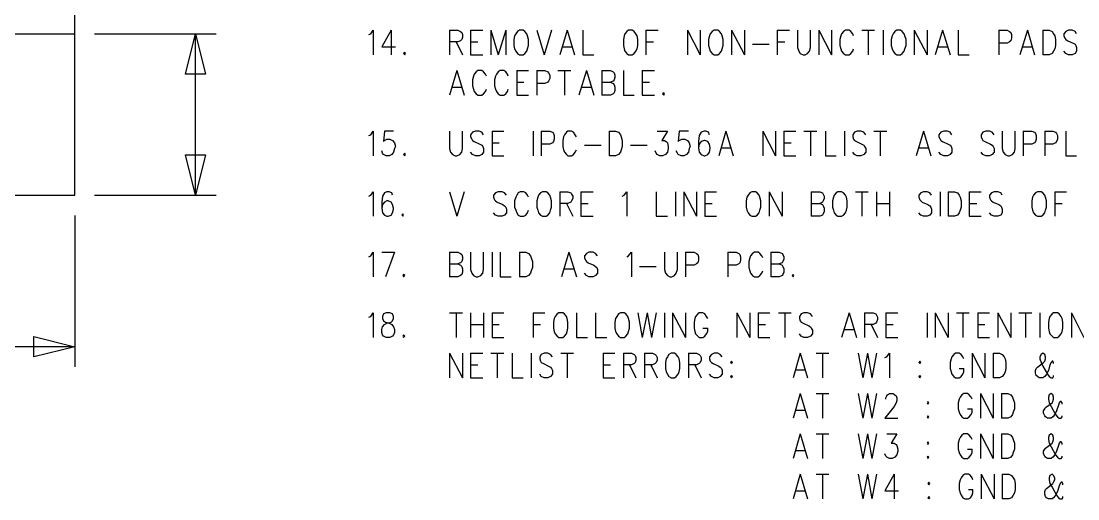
# Model space of a CAD drawing. Extents: x 11.9 to 28.1, y 10.8 to 21.2.
# Drawn here: x 23.315 to 25.931, y 13.889 to 15.073 of the extents above; entities that cross this region are included whole.
import ezdxf

# ---------------------------------------------------------------- set-up
doc = ezdxf.new("R2010")
doc.units = 0
doc.header["$MEASUREMENT"] = 0
doc.layers.add('LAYNR1', color=2, linetype='Continuous')

msp = doc.modelspace()

# ---------------------------------------------------------------- linework, layer by layer
at = {"layer": 'LAYNR1', "color": 7}
for points in [[(23.448, 14.641), (23.448, 20.041)], [(13.097, 15.041), (23.448, 15.041)], [(23.448, 15.041), (23.448, 15.041)], [(23.497, 15.041), (23.798, 15.041)], [(23.722, 14.941), (23.747, 15.041)], [(23.747, 14.641), (23.747, 15.041)], [(23.747, 15.041), (23.772, 14.941)], [(24.176, 15.039), (24.181, 15.041), (24.187, 15.05), (24.187, 14.989)], [(24.231, 15.05), (24.208, 15.009), (24.242, 15.009)], [(24.231, 15.05), (24.231, 14.989)], [(24.376, 15.05), (24.376, 14.989)], [(24.376, 15.05), (24.396, 15.05), (24.403, 15.047), (24.406, 15.044), (24.408, 15.039), (24.408, 15.033), (24.406, 15.027), (24.403, 15.024), (24.396, 15.021), (24.376, 15.021)], [(24.428, 15.05), (24.428, 14.989)], [(24.428, 15.05), (24.458, 15.05)], [(24.478, 15.05), (24.478, 14.989)], [(24.478, 15.05), (24.496, 14.989)], [(24.515, 15.05), (24.496, 14.989)], [(24.515, 15.05), (24.515, 14.989)], [(24.549, 15.05), (24.544, 15.047), (24.54, 15.041), (24.537, 15.036)], [(24.569, 15.036), (24.567, 15.041), (24.562, 15.047), (24.558, 15.05), (24.549, 15.05)], [(24.592, 15.05), (24.61, 14.989)], [(24.628, 15.05), (24.61, 14.989)], [(24.667, 15.05), (24.649, 14.989)], [(24.667, 15.05), (24.685, 14.989)], [(24.706, 15.05), (24.706, 14.989)], [(24.819, 15.05), (24.815, 15.047), (24.81, 15.041), (24.808, 15.036)], [(24.84, 15.036), (24.837, 15.041), (24.833, 15.047), (24.828, 15.05), (24.819, 15.05)], [(24.862, 15.05), (24.862, 14.989)], [(24.862, 15.05), (24.892, 15.05)], [(24.965, 15.05), (24.965, 14.989)], [(24.965, 15.05), (24.996, 14.989)], [(24.996, 15.05), (24.996, 14.989)], [(25.031, 15.05), (25.026, 15.047), (25.021, 15.041), (25.019, 15.036)], [(25.051, 15.036), (25.049, 15.041), (25.044, 15.047), (25.04, 15.05), (25.031, 15.05)], [(25.074, 15.05), (25.074, 14.989)], [(25.074, 15.05), (25.106, 14.989)], [(25.106, 15.05), (25.106, 14.989)], [(25.187, 15.05), (25.187, 14.989)], [(25.187, 15.05), (25.217, 15.05)], [(25.237, 15.05), (25.237, 15.007), (25.24, 14.998), (25.244, 14.992), (25.251, 14.989)], [(25.256, 14.989), (25.262, 14.992), (25.267, 14.998), (25.269, 15.007), (25.269, 15.05)], [(25.29, 15.05), (25.29, 14.989)], [(25.29, 15.05), (25.321, 14.989)], [(25.321, 15.05), (25.321, 14.989)], [(25.376, 15.036), (25.374, 15.041), (25.369, 15.047), (25.365, 15.05), (25.356, 15.05), (25.351, 15.047), (25.346, 15.041), (25.344, 15.036)], [(25.396, 15.05), (25.428, 15.05)], [(25.412, 15.05), (25.412, 14.989)], [(25.449, 15.05), (25.449, 14.989)], [(25.483, 15.05), (25.478, 15.047), (25.474, 15.041), (25.471, 15.036)], [(25.503, 15.036), (25.501, 15.041), (25.496, 15.047), (25.492, 15.05), (25.483, 15.05)], [(25.526, 15.05), (25.526, 14.989)], [(25.526, 15.05), (25.558, 14.989)], [(25.558, 15.05), (25.558, 14.989)], [(25.596, 15.05), (25.578, 14.989)], [(25.596, 15.05), (25.615, 14.989)], [(25.635, 15.05), (25.635, 14.989)], [(25.735, 15.05), (25.735, 14.989)], [(25.735, 15.05), (25.756, 15.05), (25.762, 15.047), (25.765, 15.044), (25.767, 15.039), (25.767, 15.03), (25.765, 15.024), (25.762, 15.021), (25.756, 15.018), (25.735, 15.018)], [(25.806, 15.05), (25.787, 14.989)], [(25.806, 15.05), (25.824, 14.989)], [(25.844, 15.05), (25.844, 14.989)], [(25.844, 15.05), (25.86, 15.05), (25.867, 15.047), (25.871, 15.041), (25.874, 15.036)], [(25.928, 15.041), (25.924, 15.047), (25.917, 15.05), (25.908, 15.05), (25.901, 15.047), (25.896, 15.041), (25.896, 15.036)], [(24.392, 15.021), (24.408, 14.989)], [(24.428, 15.021), (24.446, 15.021)], [(24.537, 15.036), (24.535, 15.027), (24.535, 15.012)], [(24.571, 15.012), (24.571, 15.027), (24.569, 15.036)], [(24.808, 15.036), (24.806, 15.027), (24.806, 15.012)], [(24.842, 15.012), (24.842, 15.027), (24.84, 15.036)], [(24.862, 15.021), (24.881, 15.021)], [(25.019, 15.036), (25.017, 15.027), (25.017, 15.012)], [(25.053, 15.012), (25.053, 15.027), (25.051, 15.036)], [(25.126, 15.015), (25.167, 15.015)], [(25.187, 15.021), (25.206, 15.021)], [(25.344, 15.036), (25.342, 15.027), (25.342, 15.012)], [(25.471, 15.036), (25.469, 15.027), (25.469, 15.012)], [(25.506, 15.012), (25.506, 15.027), (25.503, 15.036)], [(25.874, 15.036), (25.876, 15.027), (25.876, 15.012)], [(25.896, 15.036), (25.899, 15.03), (25.901, 15.027), (25.906, 15.024), (25.919, 15.018), (25.924, 15.015), (25.926, 15.012)], [(24.265, 14.995), (24.262, 14.992), (24.265, 14.989)], [(24.265, 14.989), (24.267, 14.992), (24.265, 14.995)], [(24.428, 14.989), (24.458, 14.989)], [(24.535, 15.012), (24.537, 15.004), (24.54, 14.998), (24.544, 14.992), (24.549, 14.989)], [(24.549, 14.989), (24.558, 14.989)], [(24.558, 14.989), (24.562, 14.992), (24.567, 14.998), (24.569, 15.004), (24.571, 15.012)], [(24.656, 15.009), (24.678, 15.009)], [(24.706, 14.989), (24.733, 14.989)], [(24.806, 15.012), (24.808, 15.004), (24.81, 14.998), (24.815, 14.992), (24.819, 14.989)], [(24.819, 14.989), (24.828, 14.989)], [(24.828, 14.989), (24.833, 14.992), (24.837, 14.998), (24.84, 15.004), (24.842, 15.012)], [(25.017, 15.012), (25.019, 15.004), (25.021, 14.998), (25.026, 14.992), (25.031, 14.989)], [(25.031, 14.989), (25.04, 14.989)], [(25.04, 14.989), (25.044, 14.992), (25.049, 14.998), (25.051, 15.004), (25.053, 15.012)], [(25.251, 14.989), (25.256, 14.989)], [(25.342, 15.012), (25.344, 15.004), (25.346, 14.998), (25.351, 14.992), (25.356, 14.989)], [(25.356, 14.989), (25.365, 14.989)], [(25.365, 14.989), (25.369, 14.992), (25.374, 14.998), (25.376, 15.004)], [(25.469, 15.012), (25.471, 15.004), (25.474, 14.998), (25.478, 14.992), (25.483, 14.989)], [(25.483, 14.989), (25.492, 14.989)], [(25.492, 14.989), (25.496, 14.992), (25.501, 14.998), (25.503, 15.004), (25.506, 15.012)], [(25.585, 15.009), (25.608, 15.009)], [(25.635, 14.989), (25.662, 14.989)], [(25.794, 15.009), (25.817, 15.009)], [(25.86, 14.989), (25.844, 14.989)], [(25.876, 15.012), (25.874, 15.004), (25.871, 14.998), (25.867, 14.992), (25.86, 14.989)], [(25.908, 14.989), (25.901, 14.992), (25.896, 14.998)], [(25.917, 14.989), (25.908, 14.989)], [(25.926, 15.012), (25.928, 15.007), (25.928, 14.998), (25.924, 14.992), (25.917, 14.989)], [(23.772, 14.941), (23.722, 14.941)], [(24.394, 14.95), (24.376, 14.889)], [(24.394, 14.95), (24.412, 14.889)], [(24.435, 14.936), (24.433, 14.927), (24.433, 14.912)], [(24.467, 14.936), (24.465, 14.941), (24.46, 14.947), (24.456, 14.95), (24.446, 14.95), (24.442, 14.947), (24.437, 14.941), (24.435, 14.936)], [(24.49, 14.936), (24.487, 14.927), (24.487, 14.912)], [(24.521, 14.936), (24.519, 14.941), (24.515, 14.947), (24.51, 14.95), (24.501, 14.95), (24.496, 14.947), (24.492, 14.941), (24.49, 14.936)], [(24.542, 14.95), (24.542, 14.889)], [(24.542, 14.95), (24.571, 14.95)], [(24.592, 14.95), (24.592, 14.889)], [(24.592, 14.95), (24.612, 14.95), (24.619, 14.947), (24.621, 14.944), (24.624, 14.939), (24.624, 14.93), (24.621, 14.924), (24.619, 14.921), (24.612, 14.918), (24.592, 14.918)], [(24.644, 14.95), (24.676, 14.95)], [(24.66, 14.95), (24.66, 14.889)], [(24.715, 14.95), (24.696, 14.889)], [(24.715, 14.95), (24.733, 14.889)], [(24.753, 14.95), (24.753, 14.889)], [(24.753, 14.95), (24.774, 14.95), (24.781, 14.947), (24.783, 14.944), (24.785, 14.939), (24.785, 14.933), (24.783, 14.927), (24.781, 14.924), (24.774, 14.921)], [(24.806, 14.95), (24.806, 14.889)], [(24.853, 14.95), (24.853, 14.889)], [(24.853, 14.95), (24.883, 14.95)], [(24.383, 14.909), (24.406, 14.909)], [(24.433, 14.912), (24.435, 14.904), (24.437, 14.898), (24.442, 14.892), (24.446, 14.889)], [(24.487, 14.912), (24.49, 14.904), (24.492, 14.898), (24.496, 14.892), (24.501, 14.889)], [(24.542, 14.921), (24.56, 14.921)], [(24.703, 14.909), (24.726, 14.909)], [(24.753, 14.921), (24.774, 14.921), (24.781, 14.918), (24.783, 14.915), (24.785, 14.909), (24.785, 14.901), (24.783, 14.895), (24.781, 14.892), (24.774, 14.889)], [(24.853, 14.921), (24.871, 14.921)], [(24.446, 14.889), (24.456, 14.889)], [(24.456, 14.889), (24.46, 14.892), (24.465, 14.898), (24.467, 14.904)], [(24.501, 14.889), (24.51, 14.889)], [(24.51, 14.889), (24.515, 14.892), (24.519, 14.898), (24.521, 14.904)], [(24.542, 14.889), (24.571, 14.889)], [(24.774, 14.889), (24.753, 14.889)], [(24.806, 14.889), (24.833, 14.889)], [(24.853, 14.889), (24.883, 14.889)], [(24.906, 14.895), (24.903, 14.892), (24.906, 14.889)], [(24.906, 14.889), (24.908, 14.892), (24.906, 14.895)], [(24.176, 14.789), (24.181, 14.791), (24.187, 14.8), (24.187, 14.739)], [(24.237, 14.8), (24.215, 14.8), (24.212, 14.774), (24.215, 14.777), (24.221, 14.78), (24.228, 14.78), (24.235, 14.777), (24.24, 14.771), (24.242, 14.762)], [(24.376, 14.8), (24.376, 14.757), (24.378, 14.748), (24.383, 14.742), (24.39, 14.739)], [(24.394, 14.739), (24.401, 14.742), (24.406, 14.748), (24.408, 14.757), (24.408, 14.8)], [(24.46, 14.791), (24.456, 14.797), (24.449, 14.8), (24.44, 14.8), (24.433, 14.797), (24.428, 14.791), (24.428, 14.786)], [(24.428, 14.786), (24.431, 14.78), (24.433, 14.777), (24.437, 14.774), (24.451, 14.768), (24.456, 14.765), (24.458, 14.762)], [(24.481, 14.8), (24.481, 14.739)], [(24.481, 14.8), (24.51, 14.8)], [(24.583, 14.8), (24.583, 14.739)], [(24.603, 14.8), (24.603, 14.739)], [(24.603, 14.8), (24.624, 14.8), (24.631, 14.797), (24.633, 14.794), (24.635, 14.789), (24.635, 14.78), (24.633, 14.774), (24.631, 14.771), (24.624, 14.768), (24.603, 14.768)], [(24.658, 14.786), (24.656, 14.777), (24.656, 14.762)], [(24.69, 14.786), (24.687, 14.791), (24.683, 14.797), (24.678, 14.8), (24.669, 14.8), (24.665, 14.797), (24.66, 14.791), (24.658, 14.786)], [(24.771, 14.8), (24.771, 14.739)], [(24.771, 14.8), (24.787, 14.8), (24.794, 14.797), (24.799, 14.791), (24.801, 14.786)], [(24.801, 14.786), (24.803, 14.777), (24.803, 14.762)], [(24.89, 14.8), (24.915, 14.8), (24.901, 14.777), (24.908, 14.777), (24.912, 14.774), (24.915, 14.771), (24.917, 14.762)], [(24.967, 14.8), (24.944, 14.8), (24.942, 14.774), (24.944, 14.777), (24.951, 14.78), (24.958, 14.78), (24.965, 14.777), (24.969, 14.771), (24.971, 14.762)], [(25.019, 14.791), (25.017, 14.797), (25.01, 14.8), (25.006, 14.8), (24.999, 14.797), (24.994, 14.789), (24.992, 14.774), (24.992, 14.759), (24.994, 14.748), (24.999, 14.742), (25.006, 14.739)], [(25.06, 14.8), (25.042, 14.739)], [(25.06, 14.8), (25.078, 14.739)], [(25.151, 14.8), (25.151, 14.739)], [(25.151, 14.8), (25.183, 14.739)], [(25.183, 14.8), (25.183, 14.739)], [(25.203, 14.8), (25.203, 14.739)], [(25.203, 14.8), (25.233, 14.8)], [(25.253, 14.8), (25.285, 14.8)], [(25.269, 14.8), (25.269, 14.739)], [(25.306, 14.8), (25.306, 14.739)], [(25.353, 14.8), (25.353, 14.739)], [(25.406, 14.791), (25.401, 14.797), (25.394, 14.8), (25.385, 14.8), (25.378, 14.797), (25.374, 14.791), (25.374, 14.786)], [(25.374, 14.786), (25.376, 14.78), (25.378, 14.777), (25.383, 14.774), (25.396, 14.768), (25.401, 14.765), (25.403, 14.762)], [(25.426, 14.8), (25.458, 14.8)], [(25.442, 14.8), (25.442, 14.739)], [(25.549, 14.8), (25.531, 14.739)], [(25.549, 14.8), (25.567, 14.739)], [(25.619, 14.791), (25.615, 14.797), (25.608, 14.8), (25.599, 14.8), (25.592, 14.797), (25.587, 14.791), (25.587, 14.786)], [(25.587, 14.786), (25.59, 14.78), (25.592, 14.777), (25.596, 14.774), (25.61, 14.768), (25.615, 14.765), (25.617, 14.762)], [(25.724, 14.791), (25.719, 14.797), (25.712, 14.8), (25.703, 14.8), (25.696, 14.797), (25.692, 14.791), (25.692, 14.786)], [(25.692, 14.786), (25.694, 14.78), (25.696, 14.777), (25.701, 14.774), (25.715, 14.768), (25.719, 14.765), (25.721, 14.762)], [(25.744, 14.8), (25.744, 14.757), (25.746, 14.748), (25.751, 14.742), (25.758, 14.739)], [(25.762, 14.739), (25.769, 14.742), (25.774, 14.748), (25.776, 14.757), (25.776, 14.8)], [(25.796, 14.8), (25.796, 14.739)], [(25.796, 14.8), (25.817, 14.8), (25.824, 14.797), (25.826, 14.794), (25.828, 14.789), (25.828, 14.78), (25.826, 14.774), (25.824, 14.771), (25.817, 14.768), (25.796, 14.768)], [(25.849, 14.8), (25.849, 14.739)], [(25.849, 14.8), (25.869, 14.8), (25.876, 14.797), (25.878, 14.794), (25.881, 14.789), (25.881, 14.78), (25.878, 14.774), (25.876, 14.771), (25.869, 14.768), (25.849, 14.768)], [(25.901, 14.8), (25.901, 14.739)], [(24.242, 14.762), (24.24, 14.757), (24.237, 14.748), (24.233, 14.742), (24.226, 14.739)], [(24.458, 14.762), (24.46, 14.757), (24.46, 14.748), (24.456, 14.742), (24.449, 14.739)], [(24.481, 14.771), (24.499, 14.771)], [(24.656, 14.762), (24.658, 14.754), (24.66, 14.748), (24.665, 14.742), (24.669, 14.739)], [(24.678, 14.739), (24.683, 14.742), (24.687, 14.748), (24.69, 14.754)], [(24.71, 14.765), (24.751, 14.765)], [(24.803, 14.762), (24.801, 14.754), (24.799, 14.748), (24.794, 14.742), (24.787, 14.739)], [(24.824, 14.765), (24.865, 14.765)], [(24.917, 14.762), (24.917, 14.757), (24.915, 14.748), (24.91, 14.742), (24.903, 14.739)], [(24.971, 14.762), (24.969, 14.757), (24.967, 14.748), (24.962, 14.742), (24.956, 14.739)], [(25.008, 14.739), (25.015, 14.742), (25.019, 14.748), (25.021, 14.757), (25.021, 14.759), (25.019, 14.768), (25.015, 14.774), (25.008, 14.777), (25.006, 14.777), (24.999, 14.774), (24.994, 14.768), (24.992, 14.759)], [(25.049, 14.759), (25.071, 14.759)], [(25.203, 14.771), (25.221, 14.771)], [(25.403, 14.762), (25.406, 14.757), (25.406, 14.748), (25.401, 14.742), (25.394, 14.739)], [(25.537, 14.759), (25.56, 14.759)], [(25.617, 14.762), (25.619, 14.757), (25.619, 14.748), (25.615, 14.742), (25.608, 14.739)], [(25.721, 14.762), (25.724, 14.757), (25.724, 14.748), (25.719, 14.742), (25.712, 14.739)], [(23.747, 14.641), (23.722, 14.741)], [(23.722, 14.741), (23.772, 14.741)], [(23.772, 14.741), (23.747, 14.641)], [(24.219, 14.739), (24.212, 14.742), (24.21, 14.745), (24.208, 14.751)], [(24.226, 14.739), (24.219, 14.739)], [(24.265, 14.745), (24.262, 14.742), (24.265, 14.739)], [(24.265, 14.739), (24.267, 14.742), (24.265, 14.745)], [(24.39, 14.739), (24.394, 14.739)], [(24.44, 14.739), (24.433, 14.742), (24.428, 14.748)], [(24.449, 14.739), (24.44, 14.739)], [(24.481, 14.739), (24.51, 14.739)], [(24.669, 14.739), (24.678, 14.739)], [(24.787, 14.739), (24.771, 14.739)], [(24.896, 14.739), (24.89, 14.742), (24.887, 14.745), (24.885, 14.751)], [(24.903, 14.739), (24.896, 14.739)], [(24.949, 14.739), (24.942, 14.742), (24.94, 14.745), (24.937, 14.751)], [(24.956, 14.739), (24.949, 14.739)], [(25.006, 14.739), (25.008, 14.739)], [(25.203, 14.739), (25.233, 14.739)], [(25.306, 14.739), (25.333, 14.739)], [(25.385, 14.739), (25.378, 14.742), (25.374, 14.748)], [(25.394, 14.739), (25.385, 14.739)], [(25.599, 14.739), (25.592, 14.742), (25.587, 14.748)], [(25.608, 14.739), (25.599, 14.739)], [(25.703, 14.739), (25.696, 14.742), (25.692, 14.748)], [(25.712, 14.739), (25.703, 14.739)], [(25.758, 14.739), (25.762, 14.739)], [(25.901, 14.739), (25.928, 14.739)], [(24.176, 14.639), (24.181, 14.641), (24.187, 14.65), (24.187, 14.589)], [(24.235, 14.641), (24.233, 14.647), (24.226, 14.65), (24.221, 14.65), (24.215, 14.647), (24.21, 14.639), (24.208, 14.624), (24.208, 14.609), (24.21, 14.598), (24.215, 14.592), (24.221, 14.589)], [(24.376, 14.65), (24.394, 14.589)], [(24.412, 14.65), (24.394, 14.589)], [(24.517, 14.641), (24.512, 14.647), (24.506, 14.65), (24.496, 14.65), (24.49, 14.647), (24.485, 14.641), (24.485, 14.636)], [(24.571, 14.636), (24.569, 14.641), (24.565, 14.647), (24.56, 14.65), (24.551, 14.65), (24.546, 14.647), (24.542, 14.641), (24.54, 14.636)], [(24.606, 14.65), (24.601, 14.647), (24.596, 14.641), (24.594, 14.636)], [(24.626, 14.636), (24.624, 14.641), (24.619, 14.647), (24.615, 14.65), (24.606, 14.65)], [(24.649, 14.65), (24.649, 14.589)], [(24.649, 14.65), (24.669, 14.65), (24.676, 14.647), (24.678, 14.644), (24.681, 14.639), (24.681, 14.633), (24.678, 14.627), (24.676, 14.624), (24.669, 14.621), (24.649, 14.621)], [(24.701, 14.65), (24.701, 14.589)], [(24.701, 14.65), (24.731, 14.65)], [(24.803, 14.639), (24.808, 14.641), (24.815, 14.65), (24.815, 14.589)], [(24.887, 14.65), (24.887, 14.589)], [(24.935, 14.65), (24.935, 14.589)], [(24.956, 14.65), (24.956, 14.589)], [(24.956, 14.65), (24.987, 14.589)], [(24.987, 14.65), (24.987, 14.589)], [(25.008, 14.65), (25.008, 14.589)], [(25.008, 14.65), (25.037, 14.65)], [(25.124, 14.65), (25.119, 14.647), (25.115, 14.641), (25.112, 14.636)], [(25.144, 14.636), (25.142, 14.641), (25.137, 14.647), (25.133, 14.65), (25.124, 14.65)], [(25.167, 14.65), (25.167, 14.589)], [(25.167, 14.65), (25.199, 14.589)], [(25.199, 14.65), (25.199, 14.589)], [(25.271, 14.65), (25.271, 14.589)], [(25.271, 14.65), (25.292, 14.65), (25.299, 14.647), (25.301, 14.644), (25.303, 14.639), (25.303, 14.633), (25.301, 14.627), (25.299, 14.624), (25.292, 14.621)], [(25.337, 14.65), (25.333, 14.647), (25.328, 14.641), (25.326, 14.636)], [(25.358, 14.636), (25.356, 14.641), (25.351, 14.647), (25.346, 14.65), (25.337, 14.65)], [(25.381, 14.65), (25.412, 14.65)], [(25.396, 14.65), (25.396, 14.589)], [(25.433, 14.65), (25.433, 14.589)], [(25.465, 14.65), (25.465, 14.589)], [(25.569, 14.641), (25.565, 14.647), (25.558, 14.65), (25.549, 14.65), (25.542, 14.647), (25.537, 14.641), (25.537, 14.636)], [(25.59, 14.65), (25.59, 14.589)], [(25.61, 14.65), (25.61, 14.589)], [(25.61, 14.65), (25.626, 14.65), (25.633, 14.647), (25.637, 14.641), (25.64, 14.636)], [(25.662, 14.65), (25.662, 14.589)], [(25.662, 14.65), (25.692, 14.65)], [(25.744, 14.641), (25.74, 14.647), (25.733, 14.65), (25.724, 14.65), (25.717, 14.647), (25.712, 14.641), (25.712, 14.636)], [(25.831, 14.65), (25.826, 14.647), (25.821, 14.641), (25.819, 14.636)], [(25.851, 14.636), (25.849, 14.641), (25.844, 14.647), (25.84, 14.65), (25.831, 14.65)], [(25.874, 14.65), (25.874, 14.589)], [(25.874, 14.65), (25.903, 14.65)], [(13.097, 14.641), (23.448, 14.641)], [(23.448, 14.641), (23.448, 14.641)], [(23.448, 14.641), (23.448, 14.641)], [(23.497, 14.641), (23.798, 14.641)], [(24.224, 14.589), (24.231, 14.592), (24.235, 14.598), (24.237, 14.607), (24.237, 14.609), (24.235, 14.618), (24.231, 14.624), (24.224, 14.627), (24.221, 14.627), (24.215, 14.624), (24.21, 14.618), (24.208, 14.609)], [(24.485, 14.636), (24.487, 14.63), (24.49, 14.627), (24.494, 14.624), (24.508, 14.618), (24.512, 14.615), (24.515, 14.612)], [(24.54, 14.636), (24.537, 14.627), (24.537, 14.612)], [(24.594, 14.636), (24.592, 14.627), (24.592, 14.612)], [(24.628, 14.612), (24.628, 14.627), (24.626, 14.636)], [(24.665, 14.621), (24.681, 14.589)], [(24.701, 14.621), (24.719, 14.621)], [(25.008, 14.621), (25.026, 14.621)], [(25.112, 14.636), (25.11, 14.627), (25.11, 14.612)], [(25.146, 14.612), (25.146, 14.627), (25.144, 14.636)], [(25.271, 14.621), (25.292, 14.621), (25.299, 14.618), (25.301, 14.615), (25.303, 14.609), (25.303, 14.601), (25.301, 14.595), (25.299, 14.592), (25.292, 14.589)], [(25.326, 14.636), (25.324, 14.627), (25.324, 14.612)], [(25.36, 14.612), (25.36, 14.627), (25.358, 14.636)], [(25.433, 14.621), (25.465, 14.621)], [(25.537, 14.636), (25.54, 14.63), (25.542, 14.627), (25.546, 14.624), (25.56, 14.618), (25.565, 14.615), (25.567, 14.612)], [(25.64, 14.636), (25.642, 14.627), (25.642, 14.612)], [(25.662, 14.621), (25.681, 14.621)], [(25.712, 14.636), (25.715, 14.63), (25.717, 14.627), (25.721, 14.624), (25.735, 14.618), (25.74, 14.615), (25.742, 14.612)], [(25.819, 14.636), (25.817, 14.627), (25.817, 14.612)], [(25.853, 14.612), (25.853, 14.627), (25.851, 14.636)], [(25.874, 14.621), (25.892, 14.621)], [(24.26, 14.595), (24.258, 14.592), (24.26, 14.589)], [(24.26, 14.589), (24.262, 14.592), (24.26, 14.595)], [(24.496, 14.589), (24.49, 14.592), (24.485, 14.598)], [(24.515, 14.612), (24.517, 14.607), (24.517, 14.598), (24.512, 14.592), (24.506, 14.589)], [(24.537, 14.612), (24.54, 14.604), (24.542, 14.598), (24.546, 14.592), (24.551, 14.589)], [(24.56, 14.589), (24.565, 14.592), (24.569, 14.598), (24.571, 14.604)], [(24.592, 14.612), (24.594, 14.604), (24.596, 14.598), (24.601, 14.592), (24.606, 14.589)], [(24.615, 14.589), (24.619, 14.592), (24.624, 14.598), (24.626, 14.604), (24.628, 14.612)], [(25.11, 14.612), (25.112, 14.604), (25.115, 14.598), (25.119, 14.592), (25.124, 14.589)], [(25.133, 14.589), (25.137, 14.592), (25.142, 14.598), (25.144, 14.604), (25.146, 14.612)], [(25.324, 14.612), (25.326, 14.604), (25.328, 14.598), (25.333, 14.592), (25.337, 14.589)], [(25.346, 14.589), (25.351, 14.592), (25.356, 14.598), (25.358, 14.604), (25.36, 14.612)], [(25.549, 14.589), (25.542, 14.592), (25.537, 14.598)], [(25.567, 14.612), (25.569, 14.607), (25.569, 14.598), (25.565, 14.592), (25.558, 14.589)], [(25.642, 14.612), (25.64, 14.604), (25.637, 14.598), (25.633, 14.592), (25.626, 14.589)], [(25.724, 14.589), (25.717, 14.592), (25.712, 14.598)], [(25.742, 14.612), (25.744, 14.607), (25.744, 14.598), (25.74, 14.592), (25.733, 14.589)], [(25.817, 14.612), (25.819, 14.604), (25.821, 14.598), (25.826, 14.592), (25.831, 14.589)], [(25.84, 14.589), (25.844, 14.592), (25.849, 14.598), (25.851, 14.604), (25.853, 14.612)], [(23.448, 14.591), (23.448, 14.216)], [(24.221, 14.589), (24.224, 14.589)], [(24.506, 14.589), (24.496, 14.589)], [(24.551, 14.589), (24.56, 14.589)], [(24.606, 14.589), (24.615, 14.589)], [(24.701, 14.589), (24.731, 14.589)], [(24.887, 14.589), (24.915, 14.589)], [(25.008, 14.589), (25.037, 14.589)], [(25.124, 14.589), (25.133, 14.589)], [(25.292, 14.589), (25.271, 14.589)], [(25.337, 14.589), (25.346, 14.589)], [(25.558, 14.589), (25.549, 14.589)], [(25.626, 14.589), (25.61, 14.589)], [(25.662, 14.589), (25.692, 14.589)], [(25.733, 14.589), (25.724, 14.589)], [(25.831, 14.589), (25.84, 14.589)], [(24.176, 14.489), (24.181, 14.491), (24.187, 14.5), (24.187, 14.439)], [(24.208, 14.5), (24.24, 14.5)], [(24.24, 14.5), (24.217, 14.439)], [(24.376, 14.5), (24.376, 14.439)], [(24.376, 14.5), (24.396, 14.5), (24.403, 14.497), (24.406, 14.494), (24.408, 14.489), (24.408, 14.483), (24.406, 14.477), (24.403, 14.474), (24.396, 14.471)], [(24.428, 14.5), (24.428, 14.457), (24.431, 14.448), (24.435, 14.442), (24.442, 14.439)], [(24.446, 14.439), (24.453, 14.442), (24.458, 14.448), (24.46, 14.457), (24.46, 14.5)], [(24.481, 14.5), (24.481, 14.439)], [(24.501, 14.5), (24.501, 14.439)], [(24.549, 14.5), (24.549, 14.439)], [(24.549, 14.5), (24.565, 14.5), (24.571, 14.497), (24.576, 14.491), (24.578, 14.486)], [(24.671, 14.5), (24.653, 14.439)], [(24.671, 14.5), (24.69, 14.439)], [(24.742, 14.491), (24.737, 14.497), (24.731, 14.5), (24.721, 14.5), (24.715, 14.497), (24.71, 14.491), (24.71, 14.486)], [(24.815, 14.489), (24.819, 14.491), (24.826, 14.5), (24.826, 14.439)], [(24.908, 14.5), (24.908, 14.457), (24.91, 14.448), (24.915, 14.442), (24.921, 14.439)], [(24.926, 14.439), (24.933, 14.442), (24.937, 14.448), (24.94, 14.457), (24.94, 14.5)], [(24.96, 14.5), (24.96, 14.439)], [(24.96, 14.5), (24.981, 14.5), (24.987, 14.497), (24.99, 14.494), (24.992, 14.489), (24.992, 14.48), (24.99, 14.474), (24.987, 14.471), (24.981, 14.468), (24.96, 14.468)], [(25.065, 14.5), (25.065, 14.439)], [(25.065, 14.5), (25.085, 14.5), (25.092, 14.497), (25.094, 14.494), (25.096, 14.489), (25.096, 14.48), (25.094, 14.474), (25.092, 14.471), (25.085, 14.468), (25.065, 14.468)], [(25.151, 14.486), (25.149, 14.491), (25.144, 14.497), (25.14, 14.5), (25.131, 14.5), (25.126, 14.497), (25.121, 14.491), (25.119, 14.486)], [(25.171, 14.5), (25.171, 14.439)], [(25.171, 14.5), (25.192, 14.5), (25.199, 14.497), (25.201, 14.494), (25.203, 14.489), (25.203, 14.483), (25.201, 14.477), (25.199, 14.474), (25.192, 14.471)], [(24.376, 14.471), (24.396, 14.471), (24.403, 14.468), (24.406, 14.465), (24.408, 14.459), (24.408, 14.451), (24.406, 14.445), (24.403, 14.442), (24.396, 14.439)], [(24.578, 14.486), (24.581, 14.477), (24.581, 14.462)], [(24.71, 14.486), (24.712, 14.48), (24.715, 14.477), (24.719, 14.474), (24.733, 14.468), (24.737, 14.465), (24.74, 14.462)], [(24.846, 14.465), (24.887, 14.465)], [(25.119, 14.486), (25.117, 14.477), (25.117, 14.462)], [(25.171, 14.471), (25.192, 14.471), (25.199, 14.468), (25.201, 14.465), (25.203, 14.459), (25.203, 14.451), (25.201, 14.445), (25.199, 14.442), (25.192, 14.439)], [(24.262, 14.445), (24.26, 14.442), (24.262, 14.439)], [(24.262, 14.439), (24.265, 14.442), (24.262, 14.445)], [(24.396, 14.439), (24.376, 14.439)], [(24.442, 14.439), (24.446, 14.439)], [(24.501, 14.439), (24.528, 14.439)], [(24.565, 14.439), (24.549, 14.439)], [(24.581, 14.462), (24.578, 14.454), (24.576, 14.448), (24.571, 14.442), (24.565, 14.439)], [(24.66, 14.459), (24.683, 14.459)], [(24.721, 14.439), (24.715, 14.442), (24.71, 14.448)], [(24.731, 14.439), (24.721, 14.439)], [(24.74, 14.462), (24.742, 14.457), (24.742, 14.448), (24.737, 14.442), (24.731, 14.439)], [(24.921, 14.439), (24.926, 14.439)], [(25.117, 14.462), (25.119, 14.454), (25.121, 14.448), (25.126, 14.442), (25.131, 14.439)], [(25.131, 14.439), (25.14, 14.439)], [(25.14, 14.439), (25.144, 14.442), (25.149, 14.448), (25.151, 14.454)], [(25.192, 14.439), (25.171, 14.439)], [(25.226, 14.445), (25.224, 14.442), (25.226, 14.439)], [(25.226, 14.439), (25.228, 14.442), (25.226, 14.445)], [(24.176, 14.339), (24.181, 14.341), (24.187, 14.35), (24.187, 14.289)], [(24.219, 14.289), (24.212, 14.292), (24.21, 14.295), (24.208, 14.301), (24.208, 14.309), (24.21, 14.315), (24.215, 14.321), (24.221, 14.324), (24.231, 14.327), (24.235, 14.33), (24.237, 14.336)], [(24.219, 14.35), (24.212, 14.347), (24.21, 14.341), (24.21, 14.336)], [(24.21, 14.336), (24.212, 14.33), (24.217, 14.327), (24.226, 14.324), (24.233, 14.321), (24.237, 14.315), (24.24, 14.309), (24.24, 14.301), (24.237, 14.295), (24.235, 14.292), (24.228, 14.289)], [(24.237, 14.336), (24.237, 14.341), (24.235, 14.347), (24.228, 14.35), (24.219, 14.35)], [(24.376, 14.35), (24.408, 14.35)], [(24.392, 14.35), (24.392, 14.289)], [(24.428, 14.35), (24.428, 14.289)], [(24.46, 14.35), (24.46, 14.289)], [(24.481, 14.35), (24.481, 14.289)], [(24.481, 14.35), (24.51, 14.35)], [(24.583, 14.35), (24.583, 14.289)], [(24.583, 14.35), (24.612, 14.35)], [(24.635, 14.336), (24.633, 14.327), (24.633, 14.312)], [(24.646, 14.35), (24.642, 14.347), (24.637, 14.341), (24.635, 14.336)], [(24.667, 14.336), (24.665, 14.341), (24.66, 14.347), (24.656, 14.35), (24.646, 14.35)], [(24.669, 14.312), (24.669, 14.327), (24.667, 14.336)], [(24.69, 14.35), (24.69, 14.289)], [(24.737, 14.35), (24.737, 14.289)], [(24.787, 14.336), (24.785, 14.327), (24.785, 14.312)], [(24.799, 14.35), (24.794, 14.347), (24.79, 14.341), (24.787, 14.336)], [(24.819, 14.336), (24.817, 14.341), (24.812, 14.347), (24.808, 14.35), (24.799, 14.35)], [(24.821, 14.312), (24.821, 14.327), (24.819, 14.336)], [(24.842, 14.35), (24.853, 14.289)], [(24.865, 14.35), (24.853, 14.289)], [(24.865, 14.35), (24.876, 14.289)], [(24.887, 14.35), (24.876, 14.289)], [(24.908, 14.35), (24.908, 14.289)], [(24.928, 14.35), (24.928, 14.289)], [(24.928, 14.35), (24.96, 14.289)], [(24.96, 14.35), (24.96, 14.289)], [(24.983, 14.336), (24.981, 14.327), (24.981, 14.312)], [(25.015, 14.336), (25.012, 14.341), (25.008, 14.347), (25.003, 14.35), (24.994, 14.35), (24.99, 14.347), (24.985, 14.341), (24.983, 14.336)], [(25.087, 14.35), (25.087, 14.289)], [(25.087, 14.35), (25.119, 14.289)], [(25.119, 14.35), (25.119, 14.289)], [(25.14, 14.35), (25.14, 14.289)], [(25.14, 14.35), (25.169, 14.35)], [(25.19, 14.35), (25.221, 14.35)], [(25.206, 14.35), (25.206, 14.289)], [(25.274, 14.341), (25.269, 14.347), (25.262, 14.35), (25.253, 14.35), (25.246, 14.347), (25.242, 14.341), (25.242, 14.336)], [(25.242, 14.336), (25.244, 14.33), (25.246, 14.327), (25.251, 14.324), (25.265, 14.318), (25.269, 14.315), (25.271, 14.312)], [(25.365, 14.35), (25.346, 14.289)], [(25.365, 14.35), (25.383, 14.289)], [(25.403, 14.35), (25.403, 14.289)], [(25.403, 14.35), (25.424, 14.35), (25.431, 14.347), (25.433, 14.344), (25.435, 14.339), (25.435, 14.333), (25.433, 14.327), (25.431, 14.324), (25.424, 14.321), (25.403, 14.321)], [(25.456, 14.35), (25.456, 14.289)], [(25.456, 14.35), (25.485, 14.35)], [(25.558, 14.35), (25.558, 14.289)], [(25.578, 14.35), (25.578, 14.289)], [(25.578, 14.35), (25.61, 14.289)], [(25.61, 14.35), (25.61, 14.289)], [(25.631, 14.35), (25.662, 14.35)], [(25.646, 14.35), (25.646, 14.289)], [(25.683, 14.35), (25.683, 14.289)], [(25.683, 14.35), (25.712, 14.35)], [(25.733, 14.35), (25.733, 14.289)], [(25.733, 14.35), (25.765, 14.289)], [(25.765, 14.35), (25.765, 14.289)], [(25.785, 14.35), (25.817, 14.35)], [(25.801, 14.35), (25.801, 14.289)], [(25.837, 14.35), (25.837, 14.289)], [(25.86, 14.336), (25.858, 14.327), (25.858, 14.312)], [(25.871, 14.35), (25.867, 14.347), (25.862, 14.341), (25.86, 14.336)], [(25.892, 14.336), (25.89, 14.341), (25.885, 14.347), (25.881, 14.35), (25.871, 14.35)], [(25.894, 14.312), (25.894, 14.327), (25.892, 14.336)], [(25.915, 14.35), (25.915, 14.289)], [(25.915, 14.35), (25.946, 14.289)], [(24.428, 14.321), (24.46, 14.321)], [(24.481, 14.321), (24.499, 14.321)], [(24.583, 14.321), (24.601, 14.321)], [(24.633, 14.312), (24.635, 14.304), (24.637, 14.298), (24.642, 14.292), (24.646, 14.289)], [(24.656, 14.289), (24.66, 14.292), (24.665, 14.298), (24.667, 14.304), (24.669, 14.312)], [(24.785, 14.312), (24.787, 14.304), (24.79, 14.298), (24.794, 14.292), (24.799, 14.289)], [(24.808, 14.289), (24.812, 14.292), (24.817, 14.298), (24.819, 14.304), (24.821, 14.312)], [(24.981, 14.312), (24.983, 14.304), (24.985, 14.298), (24.99, 14.292), (24.994, 14.289)], [(25.003, 14.289), (25.008, 14.292), (25.012, 14.298), (25.015, 14.304), (25.015, 14.312)], [(25.003, 14.312), (25.015, 14.312)], [(25.14, 14.321), (25.158, 14.321)], [(25.271, 14.312), (25.274, 14.307), (25.274, 14.298), (25.269, 14.292), (25.262, 14.289)], [(25.353, 14.309), (25.376, 14.309)], [(25.419, 14.321), (25.435, 14.289)], [(25.456, 14.321), (25.474, 14.321)], [(25.683, 14.321), (25.701, 14.321)], [(25.858, 14.312), (25.86, 14.304), (25.862, 14.298), (25.867, 14.292), (25.871, 14.289)], [(25.881, 14.289), (25.885, 14.292), (25.89, 14.298), (25.892, 14.304), (25.894, 14.312)], [(23.347, 14.241), (23.347, 14.291)], [(23.347, 14.291), (23.448, 14.266)], [(24.228, 14.289), (24.219, 14.289)], [(24.262, 14.295), (24.26, 14.292), (24.262, 14.289)], [(24.262, 14.289), (24.265, 14.292), (24.262, 14.295)], [(24.481, 14.289), (24.51, 14.289)], [(24.646, 14.289), (24.656, 14.289)], [(24.69, 14.289), (24.717, 14.289)], [(24.737, 14.289), (24.765, 14.289)], [(24.799, 14.289), (24.808, 14.289)], [(24.994, 14.289), (25.003, 14.289)], [(25.14, 14.289), (25.169, 14.289)], [(25.253, 14.289), (25.246, 14.292), (25.242, 14.298)], [(25.262, 14.289), (25.253, 14.289)], [(25.456, 14.289), (25.485, 14.289)], [(25.683, 14.289), (25.712, 14.289)], [(25.871, 14.289), (25.881, 14.289)], [(23.448, 14.266), (18.463, 14.266)], [(23.448, 14.266), (23.347, 14.241)], [(24.376, 14.25), (24.376, 14.189)], [(24.376, 14.25), (24.408, 14.189)], [(24.408, 14.25), (24.408, 14.189)], [(24.428, 14.25), (24.428, 14.189)], [(24.428, 14.25), (24.458, 14.25)], [(24.478, 14.25), (24.51, 14.25)], [(24.494, 14.25), (24.494, 14.189)], [(24.531, 14.25), (24.531, 14.189)], [(24.578, 14.25), (24.578, 14.189)], [(24.631, 14.241), (24.626, 14.247), (24.619, 14.25), (24.61, 14.25), (24.603, 14.247), (24.599, 14.241), (24.599, 14.236)], [(24.599, 14.236), (24.601, 14.23), (24.603, 14.227), (24.608, 14.224), (24.621, 14.218), (24.626, 14.215), (24.628, 14.212)], [(24.651, 14.25), (24.683, 14.25)], [(24.667, 14.25), (24.667, 14.189)], [(24.756, 14.25), (24.756, 14.189)], [(24.756, 14.25), (24.785, 14.25)], [(24.806, 14.25), (24.806, 14.189)], [(24.806, 14.25), (24.826, 14.25), (24.833, 14.247), (24.835, 14.244), (24.837, 14.239), (24.837, 14.233), (24.835, 14.227), (24.833, 14.224), (24.826, 14.221), (24.806, 14.221)], [(24.858, 14.25), (24.858, 14.189)], [(24.858, 14.25), (24.878, 14.25), (24.885, 14.247), (24.887, 14.244), (24.89, 14.239), (24.89, 14.233), (24.887, 14.227), (24.885, 14.224), (24.878, 14.221), (24.858, 14.221)], [(24.912, 14.236), (24.91, 14.227), (24.91, 14.212)], [(24.924, 14.25), (24.919, 14.247), (24.915, 14.241), (24.912, 14.236)], [(24.944, 14.236), (24.942, 14.241), (24.937, 14.247), (24.933, 14.25), (24.924, 14.25)], [(24.946, 14.212), (24.946, 14.227), (24.944, 14.236)], [(24.967, 14.25), (24.967, 14.189)], [(24.967, 14.25), (24.987, 14.25), (24.994, 14.247), (24.996, 14.244), (24.999, 14.239), (24.999, 14.233), (24.996, 14.227), (24.994, 14.224), (24.987, 14.221), (24.967, 14.221)], [(25.051, 14.241), (25.046, 14.247), (25.04, 14.25), (25.031, 14.25), (25.024, 14.247), (25.019, 14.241), (25.019, 14.236)], [(25.019, 14.236), (25.021, 14.23), (25.024, 14.227), (25.028, 14.224), (25.042, 14.218), (25.046, 14.215), (25.049, 14.212)], [(25.244, 14.25), (25.226, 14.189)], [(25.244, 14.25), (25.262, 14.189)], [(25.283, 14.25), (25.315, 14.25)], [(25.299, 14.25), (25.299, 14.189)], [(25.387, 14.25), (25.399, 14.189)], [(25.41, 14.25), (25.399, 14.189)], [(25.41, 14.25), (25.421, 14.189)], [(25.433, 14.25), (25.421, 14.189)], [(25.453, 14.239), (25.458, 14.241), (25.465, 14.25), (25.465, 14.189)], [(25.617, 14.236), (25.615, 14.227), (25.615, 14.212)], [(25.649, 14.236), (25.646, 14.241), (25.642, 14.247), (25.637, 14.25), (25.628, 14.25), (25.624, 14.247), (25.619, 14.241), (25.617, 14.236)], [(25.669, 14.25), (25.669, 14.189)], [(25.669, 14.25), (25.701, 14.189)], [(25.701, 14.25), (25.701, 14.189)], [(25.721, 14.25), (25.721, 14.189)], [(25.721, 14.25), (25.737, 14.25), (25.744, 14.247), (25.749, 14.241), (25.751, 14.236)], [(25.751, 14.236), (25.753, 14.227), (25.753, 14.212)], [(25.828, 14.212), (25.831, 14.215), (25.846, 14.227), (25.849, 14.23), (25.851, 14.236)], [(25.851, 14.236), (25.851, 14.241), (25.849, 14.247), (25.844, 14.25), (25.84, 14.247), (25.837, 14.241), (25.837, 14.236)], [(25.837, 14.236), (25.84, 14.227), (25.844, 14.218), (25.856, 14.198), (25.86, 14.192), (25.865, 14.189)], [(25.871, 14.224), (25.871, 14.227), (25.869, 14.23), (25.867, 14.23), (25.865, 14.227), (25.862, 14.221), (25.858, 14.207), (25.853, 14.198), (25.849, 14.192), (25.844, 14.189)], [(24.428, 14.221), (24.446, 14.221)], [(24.628, 14.212), (24.631, 14.207), (24.631, 14.198), (24.626, 14.192), (24.619, 14.189)], [(24.756, 14.221), (24.774, 14.221)], [(24.821, 14.221), (24.837, 14.189)], [(24.874, 14.221), (24.89, 14.189)], [(24.91, 14.212), (24.912, 14.204), (24.915, 14.198), (24.919, 14.192), (24.924, 14.189)], [(24.933, 14.189), (24.937, 14.192), (24.942, 14.198), (24.944, 14.204), (24.946, 14.212)], [(24.983, 14.221), (24.999, 14.189)], [(25.049, 14.212), (25.051, 14.207), (25.051, 14.198), (25.046, 14.192), (25.04, 14.189)], [(25.233, 14.209), (25.256, 14.209)], [(25.615, 14.212), (25.617, 14.204), (25.619, 14.198), (25.624, 14.192), (25.628, 14.189)], [(25.637, 14.189), (25.642, 14.192), (25.646, 14.198), (25.649, 14.204), (25.649, 14.212)], [(25.637, 14.212), (25.649, 14.212)], [(25.753, 14.212), (25.751, 14.204), (25.749, 14.198), (25.744, 14.192), (25.737, 14.189)], [(25.835, 14.189), (25.831, 14.192), (25.828, 14.195), (25.826, 14.201), (25.826, 14.207), (25.828, 14.212)], [(24.428, 14.189), (24.458, 14.189)], [(24.531, 14.189), (24.558, 14.189)], [(24.61, 14.189), (24.603, 14.192), (24.599, 14.198)], [(24.619, 14.189), (24.61, 14.189)], [(24.756, 14.189), (24.785, 14.189)], [(24.924, 14.189), (24.933, 14.189)], [(25.031, 14.189), (25.024, 14.192), (25.019, 14.198)], [(25.04, 14.189), (25.031, 14.189)], [(25.074, 14.195), (25.071, 14.192), (25.074, 14.189)], [(25.074, 14.189), (25.076, 14.192), (25.074, 14.195)], [(25.54, 14.195), (25.537, 14.192), (25.54, 14.189)], [(25.54, 14.189), (25.542, 14.192), (25.54, 14.195)], [(25.628, 14.189), (25.637, 14.189)], [(25.737, 14.189), (25.721, 14.189)], [(25.844, 14.189), (25.835, 14.189)], [(25.865, 14.189), (25.869, 14.189)], [(25.869, 14.189), (25.871, 14.192), (25.871, 14.195)], [(25.244, 14.15), (25.226, 14.089)], [(25.244, 14.15), (25.262, 14.089)], [(25.283, 14.15), (25.315, 14.15)], [(25.299, 14.15), (25.299, 14.089)], [(25.387, 14.15), (25.399, 14.089)], [(25.41, 14.15), (25.399, 14.089)], [(25.41, 14.15), (25.421, 14.089)], [(25.433, 14.15), (25.421, 14.089)], [(25.456, 14.136), (25.456, 14.139), (25.458, 14.144), (25.46, 14.147), (25.465, 14.15), (25.474, 14.15), (25.478, 14.147), (25.481, 14.144), (25.483, 14.139), (25.483, 14.133), (25.481, 14.127), (25.476, 14.118), (25.453, 14.089)], [(25.669, 14.136), (25.667, 14.141), (25.662, 14.147), (25.658, 14.15), (25.649, 14.15), (25.644, 14.147), (25.64, 14.141), (25.637, 14.136)], [(25.69, 14.15), (25.69, 14.089)], [(25.69, 14.15), (25.721, 14.089)], [(25.721, 14.15), (25.721, 14.089)], [(25.742, 14.15), (25.742, 14.089)], [(25.742, 14.15), (25.758, 14.15), (25.765, 14.147), (25.769, 14.141), (25.771, 14.136)], [(25.871, 14.136), (25.871, 14.141), (25.869, 14.147), (25.865, 14.15), (25.86, 14.147), (25.858, 14.141), (25.858, 14.136)], [(25.637, 14.136), (25.635, 14.127), (25.635, 14.112)], [(25.771, 14.136), (25.774, 14.127), (25.774, 14.112)], [(25.849, 14.112), (25.851, 14.115), (25.867, 14.127), (25.869, 14.13), (25.871, 14.136)], [(25.858, 14.136), (25.86, 14.127), (25.865, 14.118), (25.876, 14.098), (25.881, 14.092), (25.885, 14.089)], [(25.892, 14.124), (25.892, 14.127), (25.89, 14.13), (25.887, 14.13), (25.885, 14.127), (25.883, 14.121), (25.878, 14.107), (25.874, 14.098), (25.869, 14.092), (25.865, 14.089)], [(25.233, 14.109), (25.256, 14.109)], [(25.635, 14.112), (25.637, 14.104), (25.64, 14.098), (25.644, 14.092), (25.649, 14.089)], [(25.658, 14.089), (25.662, 14.092), (25.667, 14.098), (25.669, 14.104), (25.669, 14.112)], [(25.658, 14.112), (25.669, 14.112)], [(25.774, 14.112), (25.771, 14.104), (25.769, 14.098), (25.765, 14.092), (25.758, 14.089)], [(25.856, 14.089), (25.851, 14.092), (25.849, 14.095), (25.846, 14.101), (25.846, 14.107), (25.849, 14.112)], [(25.453, 14.089), (25.485, 14.089)], [(25.56, 14.095), (25.558, 14.092), (25.56, 14.089)], [(25.56, 14.089), (25.562, 14.092), (25.56, 14.095)], [(25.649, 14.089), (25.658, 14.089)], [(25.758, 14.089), (25.742, 14.089)], [(25.865, 14.089), (25.856, 14.089)], [(25.885, 14.089), (25.89, 14.089)], [(25.89, 14.089), (25.892, 14.092), (25.892, 14.095)], [(25.244, 14.05), (25.226, 13.989)], [(25.244, 14.05), (25.262, 13.989)], [(25.283, 14.05), (25.315, 14.05)], [(25.299, 14.05), (25.299, 13.989)], [(25.387, 14.05), (25.399, 13.989)], [(25.41, 14.05), (25.399, 13.989)], [(25.41, 14.05), (25.421, 13.989)], [(25.433, 14.05), (25.421, 13.989)], [(25.458, 14.05), (25.483, 14.05), (25.469, 14.027), (25.476, 14.027), (25.481, 14.024), (25.483, 14.021), (25.485, 14.012)], [(25.669, 14.036), (25.667, 14.041), (25.662, 14.047), (25.658, 14.05), (25.649, 14.05), (25.644, 14.047), (25.64, 14.041), (25.637, 14.036)], [(25.69, 14.05), (25.69, 13.989)], [(25.69, 14.05), (25.721, 13.989)], [(25.721, 14.05), (25.721, 13.989)], [(25.742, 14.05), (25.742, 13.989)], [(25.742, 14.05), (25.758, 14.05), (25.765, 14.047), (25.769, 14.041), (25.771, 14.036)], [(25.871, 14.036), (25.871, 14.041), (25.869, 14.047), (25.865, 14.05), (25.86, 14.047), (25.858, 14.041), (25.858, 14.036)], [(25.637, 14.036), (25.635, 14.027), (25.635, 14.012)], [(25.771, 14.036), (25.774, 14.027), (25.774, 14.012)], [(25.849, 14.012), (25.851, 14.015), (25.867, 14.027), (25.869, 14.03), (25.871, 14.036)], [(25.858, 14.036), (25.86, 14.027), (25.865, 14.018), (25.876, 13.998), (25.881, 13.992), (25.885, 13.989)], [(25.892, 14.024), (25.892, 14.027), (25.89, 14.03), (25.887, 14.03), (25.885, 14.027), (25.883, 14.021), (25.878, 14.007), (25.874, 13.998), (25.869, 13.992), (25.865, 13.989)], [(25.233, 14.009), (25.256, 14.009)], [(25.465, 13.989), (25.458, 13.992), (25.456, 13.995), (25.453, 14.001)], [(25.485, 14.012), (25.485, 14.007), (25.483, 13.998), (25.478, 13.992), (25.471, 13.989)], [(25.56, 13.995), (25.558, 13.992), (25.56, 13.989)], [(25.56, 13.989), (25.562, 13.992), (25.56, 13.995)], [(25.635, 14.012), (25.637, 14.004), (25.64, 13.998), (25.644, 13.992), (25.649, 13.989)], [(25.658, 13.989), (25.662, 13.992), (25.667, 13.998), (25.669, 14.004), (25.669, 14.012)], [(25.658, 14.012), (25.669, 14.012)], [(25.774, 14.012), (25.771, 14.004), (25.769, 13.998), (25.765, 13.992), (25.758, 13.989)], [(25.856, 13.989), (25.851, 13.992), (25.849, 13.995), (25.846, 14.001), (25.846, 14.007), (25.849, 14.012)], [(25.89, 13.989), (25.892, 13.992), (25.892, 13.995)], [(25.471, 13.989), (25.465, 13.989)], [(25.649, 13.989), (25.658, 13.989)], [(25.758, 13.989), (25.742, 13.989)], [(25.865, 13.989), (25.856, 13.989)], [(25.885, 13.989), (25.89, 13.989)], [(25.244, 13.95), (25.226, 13.889)], [(25.244, 13.95), (25.262, 13.889)], [(25.283, 13.95), (25.315, 13.95)], [(25.299, 13.95), (25.299, 13.889)], [(25.387, 13.95), (25.399, 13.889)], [(25.41, 13.95), (25.399, 13.889)], [(25.41, 13.95), (25.421, 13.889)], [(25.433, 13.95), (25.421, 13.889)], [(25.476, 13.95), (25.453, 13.909), (25.487, 13.909)], [(25.476, 13.95), (25.476, 13.889)], [(25.671, 13.936), (25.669, 13.941), (25.665, 13.947), (25.66, 13.95), (25.651, 13.95), (25.646, 13.947), (25.642, 13.941), (25.64, 13.936)], [(25.692, 13.95), (25.692, 13.889)], [(25.692, 13.95), (25.724, 13.889)], [(25.724, 13.95), (25.724, 13.889)], [(25.744, 13.95), (25.744, 13.889)], [(25.744, 13.95), (25.76, 13.95), (25.767, 13.947), (25.771, 13.941), (25.774, 13.936)], [(25.874, 13.936), (25.874, 13.941), (25.871, 13.947), (25.867, 13.95), (25.862, 13.947), (25.86, 13.941), (25.86, 13.936)], [(25.64, 13.936), (25.637, 13.927), (25.637, 13.912)], [(25.774, 13.936), (25.776, 13.927), (25.776, 13.912)], [(25.851, 13.912), (25.853, 13.915), (25.869, 13.927), (25.871, 13.93), (25.874, 13.936)], [(25.86, 13.936), (25.862, 13.927), (25.867, 13.918), (25.878, 13.898), (25.883, 13.892), (25.887, 13.889)], [(25.894, 13.924), (25.894, 13.927), (25.892, 13.93), (25.89, 13.93), (25.887, 13.927), (25.885, 13.921), (25.881, 13.907), (25.876, 13.898), (25.871, 13.892), (25.867, 13.889)], [(25.233, 13.909), (25.256, 13.909)], [(25.562, 13.895), (25.56, 13.892), (25.562, 13.889)], [(25.562, 13.889), (25.565, 13.892), (25.562, 13.895)], [(25.637, 13.912), (25.64, 13.904), (25.642, 13.898), (25.646, 13.892), (25.651, 13.889)], [(25.651, 13.889), (25.66, 13.889)], [(25.66, 13.889), (25.665, 13.892), (25.669, 13.898), (25.671, 13.904), (25.671, 13.912)], [(25.66, 13.912), (25.671, 13.912)], [(25.76, 13.889), (25.744, 13.889)], [(25.776, 13.912), (25.774, 13.904), (25.771, 13.898), (25.767, 13.892), (25.76, 13.889)], [(25.858, 13.889), (25.853, 13.892), (25.851, 13.895), (25.849, 13.901), (25.849, 13.907), (25.851, 13.912)], [(25.867, 13.889), (25.858, 13.889)], [(25.887, 13.889), (25.892, 13.889)], [(25.892, 13.889), (25.894, 13.892), (25.894, 13.895)]]:
    msp.add_lwpolyline(points, dxfattribs=at)
for points in [[(25.074, 14.23), (25.071, 14.227), (25.074, 14.224), (25.076, 14.227), (25.074, 14.23)], [(25.54, 14.23), (25.537, 14.227), (25.54, 14.224), (25.542, 14.227), (25.54, 14.23)], [(25.56, 14.13), (25.558, 14.127), (25.56, 14.124), (25.562, 14.127), (25.56, 14.13)], [(25.56, 14.03), (25.558, 14.027), (25.56, 14.024), (25.562, 14.027), (25.56, 14.03)], [(25.562, 13.93), (25.56, 13.927), (25.562, 13.924), (25.565, 13.927), (25.562, 13.93)]]:
    msp.add_lwpolyline(points, close=True, dxfattribs=at)

doc.saveas('drawing.dxf')
